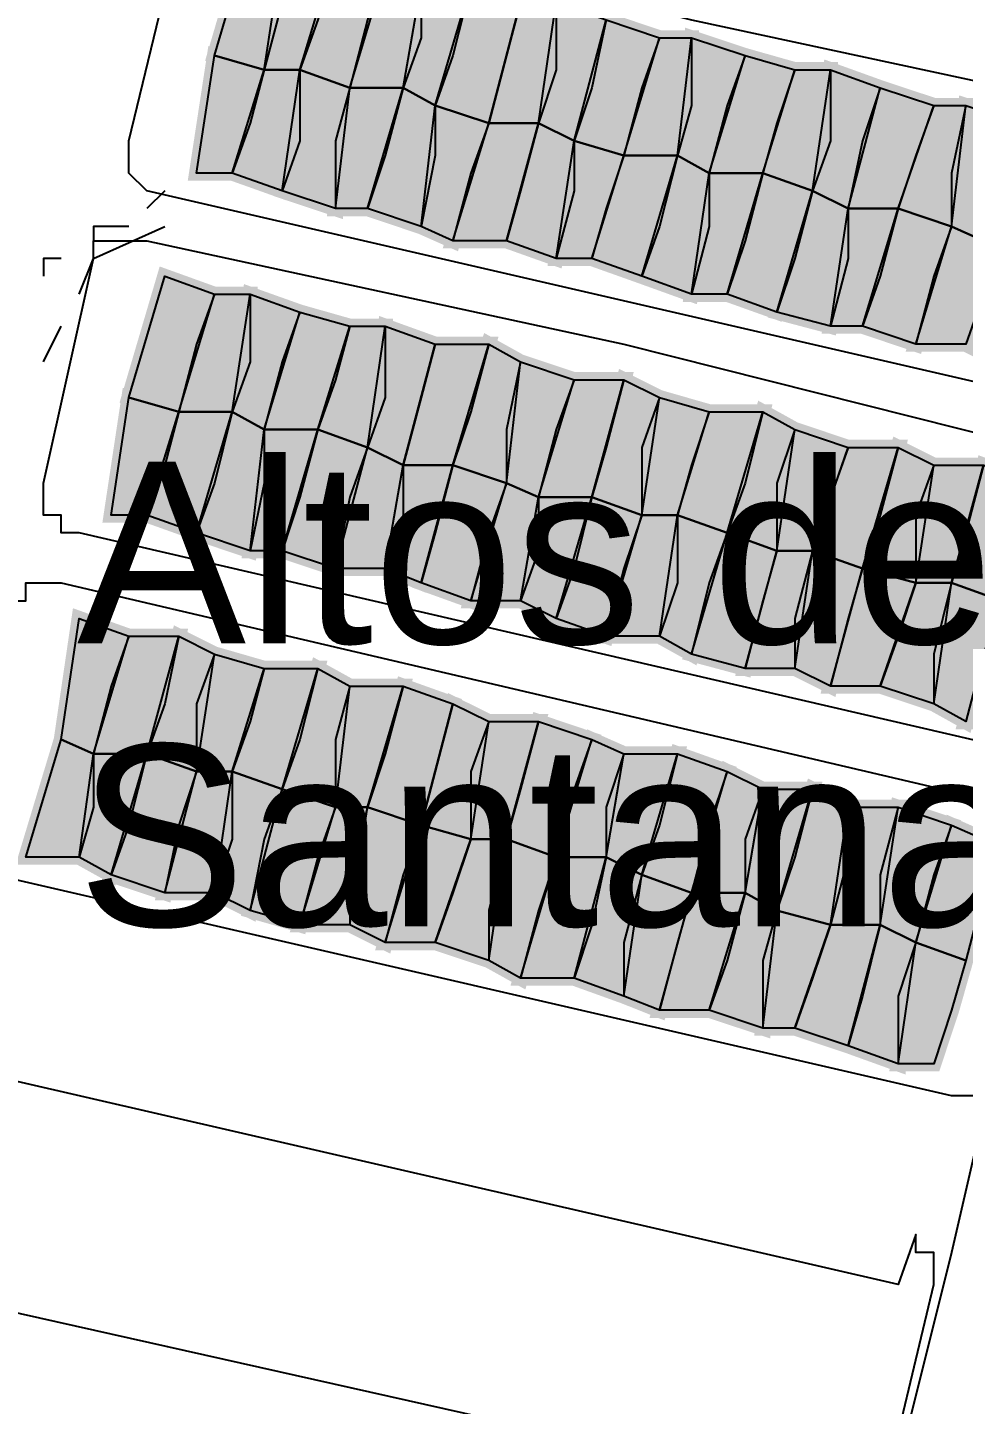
# Model space of a CAD drawing. Header units: millimetres. Extents: x -3588 to 75209, y -3737 to 38254.
# Drawn here: x 18706.2 to 18780.4, y 34117.5 to 34226.6 of the extents above; entities that cross this region are included whole.
import ezdxf

# ---------------------------------------------------------------- set-up
doc = ezdxf.new("R2010")
doc.units = ezdxf.units.MM
for name, color, linetype in [('H', 250, 'Continuous'), ('P', 253, 'Continuous'), ('T', 7, 'Continuous')]:
    doc.layers.add(name, color=color, linetype=linetype)

msp = doc.modelspace()

# ---------------------------------------------------------------- hatches: boundary and pattern name
at = {"layer": 'H', "linetype": 'Continuous'}
for points in [[(18726.628, 34232.545), (18725.22, 34222.943), (18720.995, 34224.351), (18723.812, 34233.954), (18726.628, 34232.545), (18726.628, 34232.545)], [(18730.581, 34232.545), (18727.765, 34222.943), (18725.22, 34222.943), (18726.628, 34232.545), (18730.581, 34232.545), (18730.581, 34232.545)], [(18734.534, 34231.121), (18731.99, 34221.535), (18727.765, 34222.943), (18730.581, 34232.545), (18734.534, 34231.121), (18734.534, 34231.121)], [(18737.367, 34229.713), (18735.943, 34221.535), (18731.99, 34221.535), (18734.534, 34231.121), (18737.367, 34229.713), (18737.367, 34229.713)], [(18741.32, 34229.713), (18738.775, 34220.399), (18735.943, 34221.535), (18737.367, 34229.713), (18741.32, 34229.713), (18741.32, 34229.713)], [(18745.545, 34228.304), (18742.728, 34218.99), (18738.775, 34220.399), (18741.32, 34229.713), (18745.545, 34228.304), (18745.545, 34228.304)], [(18748.089, 34228.304), (18746.953, 34218.99), (18742.728, 34218.99), (18745.545, 34228.304), (18748.089, 34228.304), (18748.089, 34228.304)], [(18752.314, 34227.184), (18749.498, 34217.582), (18746.953, 34218.99), (18748.089, 34228.304), (18752.314, 34227.184), (18752.314, 34227.184)], [(18756.267, 34225.76), (18753.739, 34216.174), (18749.498, 34217.582), (18752.314, 34227.184), (18756.267, 34225.76), (18756.267, 34225.76)], [(18759.1, 34225.76), (18757.692, 34216.174), (18753.739, 34216.174), (18756.267, 34225.76), (18759.1, 34225.76), (18759.1, 34225.76)], [(18763.053, 34224.351), (18760.508, 34214.749), (18757.692, 34216.174), (18759.1, 34225.76), (18763.053, 34224.351), (18763.053, 34224.351)], [(18725.22, 34222.943), (18722.403, 34214.749), (18719.859, 34214.749), (18720.995, 34224.351), (18725.22, 34222.943), (18725.22, 34222.943)], [(18767.278, 34222.943), (18764.461, 34214.749), (18760.508, 34214.749), (18763.053, 34224.351), (18767.278, 34222.943), (18767.278, 34222.943)], [(18727.765, 34222.943), (18726.628, 34213.629), (18722.403, 34214.749), (18725.22, 34222.943), (18727.765, 34222.943), (18727.765, 34222.943)], [(18731.99, 34221.535), (18730.581, 34212.221), (18726.628, 34213.629), (18727.765, 34222.943), (18731.99, 34221.535), (18731.99, 34221.535)], [(18769.822, 34222.943), (18768.414, 34213.629), (18764.461, 34214.749), (18767.278, 34222.943), (18769.822, 34222.943), (18769.822, 34222.943)], [(18774.063, 34221.535), (18771.231, 34212.221), (18768.414, 34213.629), (18769.822, 34222.943), (18774.063, 34221.535), (18774.063, 34221.535)], [(18735.943, 34221.535), (18733.414, 34212.221), (18730.581, 34212.221), (18731.99, 34221.535), (18735.943, 34221.535), (18735.943, 34221.535)], [(18738.775, 34220.399), (18737.367, 34210.796), (18733.414, 34212.221), (18735.943, 34221.535), (18738.775, 34220.399), (18738.775, 34220.399)], [(18778.016, 34220.399), (18775.184, 34212.221), (18771.231, 34212.221), (18774.063, 34221.535), (18778.016, 34220.399), (18778.016, 34220.399)], [(18742.728, 34218.99), (18740.184, 34209.388), (18737.367, 34210.796), (18738.775, 34220.399), (18742.728, 34218.99), (18742.728, 34218.99)], [(18780.833, 34220.399), (18779.425, 34210.796), (18775.184, 34212.221), (18778.016, 34220.399), (18780.833, 34220.399), (18780.833, 34220.399)], [(18784.786, 34218.99), (18781.969, 34209.388), (18779.425, 34210.796), (18780.833, 34220.399), (18784.786, 34218.99), (18784.786, 34218.99)], [(18746.953, 34218.99), (18744.136, 34209.388), (18740.184, 34209.388), (18742.728, 34218.99), (18746.953, 34218.99), (18746.953, 34218.99)], [(18749.498, 34217.582), (18748.089, 34207.98), (18744.136, 34209.388), (18746.953, 34218.99), (18749.498, 34217.582), (18749.498, 34217.582)], [(18753.739, 34216.174), (18750.906, 34207.98), (18748.089, 34207.98), (18749.498, 34217.582), (18753.739, 34216.174), (18753.739, 34216.174)], [(18757.692, 34216.174), (18754.859, 34206.859), (18750.906, 34207.98), (18753.739, 34216.174), (18757.692, 34216.174), (18757.692, 34216.174)], [(18760.508, 34214.749), (18759.1, 34205.435), (18754.859, 34206.859), (18757.692, 34216.174), (18760.508, 34214.749), (18760.508, 34214.749)], [(18764.461, 34214.749), (18761.644, 34205.435), (18759.1, 34205.435), (18760.508, 34214.749), (18764.461, 34214.749), (18764.461, 34214.749)], [(18768.414, 34213.629), (18765.869, 34204.027), (18761.644, 34205.435), (18764.461, 34214.749), (18768.414, 34213.629), (18768.414, 34213.629)], [(18771.231, 34212.221), (18769.822, 34202.618), (18765.869, 34204.027), (18768.414, 34213.629), (18771.231, 34212.221), (18771.231, 34212.221)], [(18775.184, 34212.221), (18772.639, 34202.618), (18769.822, 34202.618), (18771.231, 34212.221), (18775.184, 34212.221), (18775.184, 34212.221)], [(18779.425, 34210.796), (18776.592, 34201.21), (18772.639, 34202.618), (18775.184, 34212.221), (18779.425, 34210.796), (18779.425, 34210.796)], [(18781.969, 34209.388), (18780.833, 34201.21), (18776.592, 34201.21), (18779.425, 34210.796), (18781.969, 34209.388), (18781.969, 34209.388)], [(18720.995, 34205.435), (18718.45, 34195.849), (18714.209, 34197.257), (18717.042, 34206.859), (18720.995, 34205.435), (18720.995, 34205.435)], [(18723.812, 34205.435), (18722.403, 34195.849), (18718.45, 34195.849), (18720.995, 34205.435), (18723.812, 34205.435), (18723.812, 34205.435)], [(18727.765, 34204.027), (18725.22, 34194.425), (18722.403, 34195.849), (18723.812, 34205.435), (18727.765, 34204.027), (18727.765, 34204.027)], [(18731.99, 34202.618), (18729.173, 34194.425), (18725.22, 34194.425), (18727.765, 34204.027), (18731.99, 34202.618), (18731.99, 34202.618)], [(18734.534, 34202.618), (18733.414, 34193.304), (18729.173, 34194.425), (18731.99, 34202.618), (18734.534, 34202.618), (18734.534, 34202.618)], [(18738.775, 34201.21), (18735.943, 34191.896), (18733.414, 34193.304), (18734.534, 34202.618), (18738.775, 34201.21), (18738.775, 34201.21)], [(18742.728, 34201.21), (18740.184, 34191.896), (18735.943, 34191.896), (18738.775, 34201.21), (18742.728, 34201.21), (18742.728, 34201.21)], [(18745.545, 34200.074), (18744.136, 34190.472), (18740.184, 34191.896), (18742.728, 34201.21), (18745.545, 34200.074), (18745.545, 34200.074)], [(18749.498, 34198.665), (18746.953, 34189.063), (18744.136, 34190.472), (18745.545, 34200.074), (18749.498, 34198.665), (18749.498, 34198.665)], [(18753.739, 34198.665), (18750.906, 34189.063), (18746.953, 34189.063), (18749.498, 34198.665), (18753.739, 34198.665), (18753.739, 34198.665)], [(18756.267, 34197.257), (18754.859, 34187.655), (18750.906, 34189.063), (18753.739, 34198.665), (18756.267, 34197.257), (18756.267, 34197.257)], [(18718.45, 34195.849), (18715.618, 34187.655), (18713.089, 34187.655), (18714.209, 34197.257), (18718.45, 34195.849), (18718.45, 34195.849)], [(18760.508, 34195.849), (18757.692, 34187.655), (18754.859, 34187.655), (18756.267, 34197.257), (18760.508, 34195.849), (18760.508, 34195.849)], [(18722.403, 34195.849), (18719.859, 34186.535), (18715.618, 34187.655), (18718.45, 34195.849), (18722.403, 34195.849), (18722.403, 34195.849)], [(18725.22, 34194.425), (18723.812, 34185.11), (18719.859, 34186.535), (18722.403, 34195.849), (18725.22, 34194.425), (18725.22, 34194.425)], [(18764.461, 34195.849), (18761.644, 34186.535), (18757.692, 34187.655), (18760.508, 34195.849), (18764.461, 34195.849), (18764.461, 34195.849)], [(18767.278, 34194.425), (18765.869, 34185.11), (18761.644, 34186.535), (18764.461, 34195.849), (18767.278, 34194.425), (18767.278, 34194.425)], [(18729.173, 34194.425), (18726.628, 34185.11), (18723.812, 34185.11), (18725.22, 34194.425), (18729.173, 34194.425), (18729.173, 34194.425)], [(18733.414, 34193.304), (18730.581, 34183.702), (18726.628, 34185.11), (18729.173, 34194.425), (18733.414, 34193.304), (18733.414, 34193.304)], [(18771.231, 34193.304), (18768.414, 34185.11), (18765.869, 34185.11), (18767.278, 34194.425), (18771.231, 34193.304), (18771.231, 34193.304)], [(18735.943, 34191.896), (18734.534, 34183.702), (18730.581, 34183.702), (18733.414, 34193.304), (18735.943, 34191.896), (18735.943, 34191.896)], [(18775.184, 34193.304), (18772.639, 34183.702), (18768.414, 34185.11), (18771.231, 34193.304), (18775.184, 34193.304), (18775.184, 34193.304)], [(18778.016, 34191.896), (18776.592, 34182.294), (18772.639, 34183.702), (18775.184, 34193.304), (18778.016, 34191.896), (18778.016, 34191.896)], [(18740.184, 34191.896), (18737.367, 34182.294), (18734.534, 34183.702), (18735.943, 34191.896), (18740.184, 34191.896), (18740.184, 34191.896)], [(18744.136, 34190.472), (18741.32, 34180.885), (18737.367, 34182.294), (18740.184, 34191.896), (18744.136, 34190.472), (18744.136, 34190.472)], [(18781.969, 34191.896), (18779.425, 34182.294), (18776.592, 34182.294), (18778.016, 34191.896), (18781.969, 34191.896), (18781.969, 34191.896)], [(18786.194, 34190.472), (18783.378, 34180.885), (18779.425, 34182.294), (18781.969, 34191.896), (18786.194, 34190.472), (18786.194, 34190.472)], [(18746.953, 34189.063), (18745.545, 34180.885), (18741.32, 34180.885), (18744.136, 34190.472), (18746.953, 34189.063), (18746.953, 34189.063)], [(18750.906, 34189.063), (18748.089, 34179.749), (18745.545, 34180.885), (18746.953, 34189.063), (18750.906, 34189.063), (18750.906, 34189.063)], [(18754.859, 34187.655), (18752.314, 34178.341), (18748.089, 34179.749), (18750.906, 34189.063), (18754.859, 34187.655), (18754.859, 34187.655)], [(18757.692, 34187.655), (18756.267, 34178.341), (18752.314, 34178.341), (18754.859, 34187.655), (18757.692, 34187.655), (18757.692, 34187.655)], [(18761.644, 34186.535), (18759.1, 34176.932), (18756.267, 34178.341), (18757.692, 34187.655), (18761.644, 34186.535), (18761.644, 34186.535)], [(18765.869, 34185.11), (18763.053, 34175.524), (18759.1, 34176.932), (18761.644, 34186.535), (18765.869, 34185.11), (18765.869, 34185.11)], [(18768.414, 34185.11), (18767.278, 34175.524), (18763.053, 34175.524), (18765.869, 34185.11), (18768.414, 34185.11), (18768.414, 34185.11)], [(18772.639, 34183.702), (18769.822, 34174.1), (18767.278, 34175.524), (18768.414, 34185.11), (18772.639, 34183.702), (18772.639, 34183.702)], [(18776.592, 34182.294), (18774.063, 34174.1), (18769.822, 34174.1), (18772.639, 34183.702), (18776.592, 34182.294), (18776.592, 34182.294)], [(18779.425, 34182.294), (18778.016, 34172.98), (18774.063, 34174.1), (18776.592, 34182.294), (18779.425, 34182.294), (18779.425, 34182.294)], [(18783.378, 34180.885), (18780.833, 34171.571), (18778.016, 34172.98), (18779.425, 34182.294), (18783.378, 34180.885), (18783.378, 34180.885)], [(18714.209, 34178.341), (18711.665, 34168.739), (18708.848, 34170.147), (18710.257, 34179.749), (18714.209, 34178.341), (18714.209, 34178.341)], [(18718.45, 34178.341), (18715.618, 34168.739), (18711.665, 34168.739), (18714.209, 34178.341), (18718.45, 34178.341), (18718.45, 34178.341)], [(18720.995, 34176.932), (18719.859, 34167.33), (18715.618, 34168.739), (18718.45, 34178.341), (18720.995, 34176.932), (18720.995, 34176.932)], [(18725.22, 34175.524), (18722.403, 34167.33), (18719.859, 34167.33), (18720.995, 34176.932), (18725.22, 34175.524), (18725.22, 34175.524)], [(18729.173, 34175.524), (18726.628, 34166.21), (18722.403, 34167.33), (18725.22, 34175.524), (18729.173, 34175.524), (18729.173, 34175.524)], [(18731.99, 34174.1), (18730.581, 34164.786), (18726.628, 34166.21), (18729.173, 34175.524), (18731.99, 34174.1), (18731.99, 34174.1)], [(18735.943, 34174.1), (18733.414, 34164.786), (18730.581, 34164.786), (18731.99, 34174.1), (18735.943, 34174.1), (18735.943, 34174.1)], [(18740.184, 34172.98), (18737.367, 34163.377), (18733.414, 34164.786), (18735.943, 34174.1), (18740.184, 34172.98), (18740.184, 34172.98)], [(18742.728, 34171.571), (18741.32, 34161.969), (18737.367, 34163.377), (18740.184, 34172.98), (18742.728, 34171.571), (18742.728, 34171.571)], [(18746.953, 34171.571), (18744.136, 34161.969), (18741.32, 34161.969), (18742.728, 34171.571), (18746.953, 34171.571), (18746.953, 34171.571)], [(18750.906, 34170.147), (18748.089, 34160.561), (18744.136, 34161.969), (18746.953, 34171.571), (18750.906, 34170.147), (18750.906, 34170.147)], [(18711.665, 34168.739), (18710.257, 34160.561), (18706.304, 34160.561), (18708.848, 34170.147), (18711.665, 34168.739), (18711.665, 34168.739)], [(18753.739, 34168.739), (18752.314, 34160.561), (18748.089, 34160.561), (18750.906, 34170.147), (18753.739, 34168.739), (18753.739, 34168.739)], [(18715.618, 34168.739), (18713.089, 34159.424), (18710.257, 34160.561), (18711.665, 34168.739), (18715.618, 34168.739), (18715.618, 34168.739)], [(18719.859, 34167.33), (18717.042, 34158.016), (18713.089, 34159.424), (18715.618, 34168.739), (18719.859, 34167.33), (18719.859, 34167.33)], [(18757.692, 34168.739), (18754.859, 34159.424), (18752.314, 34160.561), (18753.739, 34168.739), (18757.692, 34168.739), (18757.692, 34168.739)], [(18761.644, 34167.33), (18759.1, 34158.016), (18754.859, 34159.424), (18757.692, 34168.739), (18761.644, 34167.33), (18761.644, 34167.33)], [(18722.403, 34167.33), (18720.995, 34158.016), (18717.042, 34158.016), (18719.859, 34167.33), (18722.403, 34167.33), (18722.403, 34167.33)], [(18726.628, 34166.21), (18723.812, 34156.608), (18720.995, 34158.016), (18722.403, 34167.33), (18726.628, 34166.21), (18726.628, 34166.21)], [(18764.461, 34166.21), (18763.053, 34158.016), (18759.1, 34158.016), (18761.644, 34167.33), (18764.461, 34166.21), (18764.461, 34166.21)], [(18730.581, 34164.786), (18727.765, 34155.199), (18723.812, 34156.608), (18726.628, 34166.21), (18730.581, 34164.786), (18730.581, 34164.786)], [(18768.414, 34166.21), (18765.869, 34156.608), (18763.053, 34158.016), (18764.461, 34166.21), (18768.414, 34166.21), (18768.414, 34166.21)], [(18771.231, 34164.786), (18769.822, 34155.199), (18765.869, 34156.608), (18768.414, 34166.21), (18771.231, 34164.786), (18771.231, 34164.786)], [(18733.414, 34164.786), (18731.99, 34155.199), (18727.765, 34155.199), (18730.581, 34164.786), (18733.414, 34164.786), (18733.414, 34164.786)], [(18737.367, 34163.377), (18734.534, 34153.775), (18731.99, 34155.199), (18733.414, 34164.786), (18737.367, 34163.377), (18737.367, 34163.377)], [(18775.184, 34164.786), (18774.063, 34155.199), (18769.822, 34155.199), (18771.231, 34164.786), (18775.184, 34164.786), (18775.184, 34164.786)], [(18779.425, 34163.377), (18776.592, 34153.775), (18774.063, 34155.199), (18775.184, 34164.786), (18779.425, 34163.377), (18779.425, 34163.377)], [(18741.32, 34161.969), (18738.775, 34153.775), (18734.534, 34153.775), (18737.367, 34163.377), (18741.32, 34161.969), (18741.32, 34161.969)], [(18781.969, 34161.969), (18780.833, 34152.655), (18776.592, 34153.775), (18779.425, 34163.377), (18781.969, 34161.969), (18781.969, 34161.969)], [(18744.136, 34161.969), (18742.728, 34152.655), (18738.775, 34153.775), (18741.32, 34161.969), (18744.136, 34161.969), (18744.136, 34161.969)], [(18748.089, 34160.561), (18745.545, 34151.246), (18742.728, 34152.655), (18744.136, 34161.969), (18748.089, 34160.561), (18748.089, 34160.561)], [(18752.314, 34160.561), (18749.498, 34151.246), (18745.545, 34151.246), (18748.089, 34160.561), (18752.314, 34160.561), (18752.314, 34160.561)], [(18754.859, 34159.424), (18753.739, 34149.822), (18749.498, 34151.246), (18752.314, 34160.561), (18754.859, 34159.424), (18754.859, 34159.424)], [(18759.1, 34158.016), (18756.267, 34148.414), (18753.739, 34149.822), (18754.859, 34159.424), (18759.1, 34158.016), (18759.1, 34158.016)], [(18763.053, 34158.016), (18760.508, 34148.414), (18756.267, 34148.414), (18759.1, 34158.016), (18763.053, 34158.016), (18763.053, 34158.016)], [(18765.869, 34156.608), (18764.461, 34147.006), (18760.508, 34148.414), (18763.053, 34158.016), (18765.869, 34156.608), (18765.869, 34156.608)], [(18769.822, 34155.199), (18767.278, 34147.006), (18764.461, 34147.006), (18765.869, 34156.608), (18769.822, 34155.199), (18769.822, 34155.199)], [(18774.063, 34155.199), (18771.231, 34145.885), (18767.278, 34147.006), (18769.822, 34155.199), (18774.063, 34155.199), (18774.063, 34155.199)], [(18776.592, 34153.775), (18775.184, 34144.461), (18771.231, 34145.885), (18774.063, 34155.199), (18776.592, 34153.775), (18776.592, 34153.775)], [(18780.833, 34152.655), (18778.016, 34144.461), (18775.184, 34144.461), (18776.592, 34153.775), (18780.833, 34152.655), (18780.833, 34152.655)]]:
    msp.add_hatch(color=256, dxfattribs=at).paths.add_polyline_path(points)

# ---------------------------------------------------------------- linework, layer by layer
at = {"layer": 'P'}
for points in [[(18758.812, 34227.184), (18796.917, 34218.99), (18798.341, 34218.99), (18798.341, 34217.582), (18799.749, 34217.582), (18799.749, 34216.446), (18799.749, 34215.037), (18795.508, 34197.257), (18794.1, 34197.257), (18794.1, 34196.121), (18792.964, 34196.121), (18791.555, 34196.121), (18715.618, 34213.629), (18714.209, 34215.037), (18714.209, 34216.446), (18714.209, 34217.582), (18718.162, 34233.954), (18718.162, 34235.362), (18718.162, 34236.77), (18719.571, 34236.77), (18720.995, 34236.77), (18758.812, 34227.184)], [(18726.356, 34228.592), (18724.932, 34223.231), (18720.995, 34224.351), (18723.812, 34233.954), (18726.356, 34232.545), (18726.356, 34228.592)], [(18729.173, 34227.184), (18727.765, 34223.231), (18724.932, 34223.231), (18726.356, 34232.545), (18730.581, 34232.545), (18729.173, 34227.184)], [(18733.126, 34227.184), (18731.718, 34221.807), (18727.765, 34223.231), (18730.581, 34232.545), (18734.534, 34231.121), (18733.126, 34227.184)], [(18737.367, 34225.76), (18735.943, 34221.807), (18731.718, 34221.807), (18734.534, 34231.121), (18737.367, 34230.001), (18737.367, 34225.76)], [(18739.895, 34224.351), (18738.487, 34220.399), (18735.943, 34221.807), (18737.367, 34230.001), (18741.32, 34230.001), (18739.895, 34224.351)], [(18744.136, 34224.351), (18742.728, 34218.99), (18738.487, 34220.399), (18741.32, 34230.001), (18745.257, 34228.592), (18744.136, 34224.351)], [(18748.089, 34223.231), (18746.681, 34218.99), (18742.728, 34218.99), (18745.257, 34228.592), (18748.089, 34228.592), (18748.089, 34223.231)], [(18750.906, 34221.807), (18749.498, 34217.582), (18746.681, 34218.99), (18748.089, 34228.592), (18752.042, 34227.184), (18750.906, 34221.807)], [(18754.859, 34221.807), (18753.451, 34216.446), (18749.498, 34217.582), (18752.042, 34227.184), (18756.267, 34225.76), (18754.859, 34221.807)], [(18758.812, 34220.399), (18757.692, 34216.446), (18753.451, 34216.446), (18756.267, 34225.76), (18758.812, 34225.76), (18758.812, 34220.399)], [(18761.644, 34220.399), (18760.22, 34215.037), (18757.692, 34216.446), (18758.812, 34225.76), (18763.053, 34224.351), (18761.644, 34220.399)], [(18723.812, 34218.99), (18722.403, 34215.037), (18719.571, 34215.037), (18720.995, 34224.351), (18724.932, 34223.231), (18723.812, 34218.99)], [(18765.581, 34218.99), (18764.461, 34215.037), (18760.22, 34215.037), (18763.053, 34224.351), (18767.006, 34223.231), (18765.581, 34218.99)], [(18727.765, 34217.582), (18726.356, 34213.629), (18722.403, 34215.037), (18724.932, 34223.231), (18727.765, 34223.231), (18727.765, 34217.582)], [(18730.581, 34217.582), (18730.581, 34212.221), (18726.356, 34213.629), (18727.765, 34223.231), (18731.718, 34221.807), (18730.581, 34217.582)], [(18769.822, 34217.582), (18768.414, 34213.629), (18764.461, 34215.037), (18767.006, 34223.231), (18769.822, 34223.231), (18769.822, 34217.582)], [(18772.367, 34217.582), (18771.231, 34212.221), (18768.414, 34213.629), (18769.822, 34223.231), (18773.775, 34221.807), (18772.367, 34217.582)], [(18734.534, 34216.446), (18733.126, 34212.221), (18730.581, 34212.221), (18731.718, 34221.807), (18735.943, 34221.807), (18734.534, 34216.446)], [(18738.487, 34216.446), (18737.367, 34210.796), (18733.126, 34212.221), (18735.943, 34221.807), (18738.487, 34220.399), (18738.487, 34216.446)], [(18776.592, 34216.446), (18775.184, 34212.221), (18771.231, 34212.221), (18773.775, 34221.807), (18778.016, 34220.399), (18776.592, 34216.446)], [(18741.32, 34215.037), (18739.895, 34209.676), (18737.367, 34210.796), (18738.487, 34220.399), (18742.728, 34218.99), (18741.32, 34215.037)], [(18779.425, 34215.037), (18779.425, 34210.796), (18775.184, 34212.221), (18778.016, 34220.399), (18780.545, 34220.399), (18779.425, 34215.037)], [(18783.378, 34215.037), (18781.969, 34209.676), (18779.425, 34210.796), (18780.545, 34220.399), (18784.786, 34218.99), (18783.378, 34215.037)], [(18745.257, 34213.629), (18744.136, 34209.676), (18739.895, 34209.676), (18742.728, 34218.99), (18746.681, 34218.99), (18745.257, 34213.629)], [(18749.498, 34213.629), (18748.089, 34208.268), (18744.136, 34209.676), (18746.681, 34218.99), (18749.498, 34217.582), (18749.498, 34213.629)], [(18752.042, 34212.221), (18750.906, 34208.268), (18748.089, 34208.268), (18749.498, 34217.582), (18753.451, 34216.446), (18752.042, 34212.221)], [(18756.267, 34210.796), (18754.859, 34206.859), (18750.906, 34208.268), (18753.451, 34216.446), (18757.692, 34216.446), (18756.267, 34210.796)], [(18760.22, 34210.796), (18758.812, 34205.435), (18754.859, 34206.859), (18757.692, 34216.446), (18760.22, 34215.037), (18760.22, 34210.796)], [(18763.053, 34209.676), (18761.644, 34205.435), (18758.812, 34205.435), (18760.22, 34215.037), (18764.461, 34215.037), (18763.053, 34209.676)], [(18767.006, 34208.268), (18765.581, 34204.027), (18761.644, 34205.435), (18764.461, 34215.037), (18768.414, 34213.629), (18767.006, 34208.268)], [(18717.042, 34213.629), (18715.618, 34212.221)], [(18771.231, 34208.268), (18769.822, 34202.906), (18765.581, 34204.027), (18768.414, 34213.629), (18771.231, 34212.221), (18771.231, 34208.268)], [(18773.775, 34206.859), (18772.367, 34202.906), (18769.822, 34202.906), (18771.231, 34212.221), (18775.184, 34212.221), (18773.775, 34206.859)], [(18778.016, 34206.859), (18776.592, 34201.482), (18772.367, 34202.906), (18775.184, 34212.221), (18779.425, 34210.796), (18778.016, 34206.859)], [(18710.257, 34205.435), (18711.393, 34208.268), (18717.042, 34210.796)], [(18714.209, 34210.796), (18711.393, 34210.796), (18711.393, 34209.676)], [(18781.969, 34205.435), (18780.545, 34201.482), (18776.592, 34201.482), (18779.425, 34210.796), (18781.969, 34209.676), (18781.969, 34205.435)], [(18753.451, 34201.482), (18791.555, 34191.896), (18792.964, 34190.472), (18792.964, 34189.351), (18792.964, 34187.943), (18788.739, 34171.571), (18788.739, 34170.147), (18788.739, 34169.027), (18787.33, 34169.027), (18785.906, 34169.027), (18710.257, 34186.535), (18708.848, 34186.535), (18708.848, 34187.943), (18707.44, 34187.943), (18707.44, 34189.351), (18707.44, 34190.472), (18711.393, 34208.268), (18711.393, 34209.676), (18712.801, 34209.676), (18714.209, 34209.676), (18715.618, 34209.676), (18753.451, 34201.482)], [(18708.848, 34208.268), (18707.44, 34208.268), (18707.44, 34206.859)], [(18719.571, 34201.482), (18718.162, 34196.121), (18714.209, 34197.257), (18717.042, 34206.859), (18720.995, 34205.435), (18719.571, 34201.482)], [(18723.812, 34200.074), (18722.403, 34196.121), (18718.162, 34196.121), (18720.995, 34205.435), (18723.812, 34205.435), (18723.812, 34200.074)], [(18726.356, 34200.074), (18724.932, 34194.713), (18722.403, 34196.121), (18723.812, 34205.435), (18727.765, 34204.027), (18726.356, 34200.074)], [(18730.581, 34198.665), (18729.173, 34194.713), (18724.932, 34194.713), (18727.765, 34204.027), (18731.718, 34202.906), (18730.581, 34198.665)], [(18707.44, 34200.074), (18708.848, 34202.906)], [(18734.534, 34197.257), (18733.126, 34193.304), (18729.173, 34194.713), (18731.718, 34202.906), (18734.534, 34202.906), (18734.534, 34197.257)], [(18737.367, 34197.257), (18735.943, 34191.896), (18733.126, 34193.304), (18734.534, 34202.906), (18738.487, 34201.482), (18737.367, 34197.257)], [(18741.32, 34196.121), (18739.895, 34191.896), (18735.943, 34191.896), (18738.487, 34201.482), (18742.728, 34201.482), (18741.32, 34196.121)], [(18744.136, 34194.713), (18744.136, 34190.472), (18739.895, 34191.896), (18742.728, 34201.482), (18745.257, 34200.074), (18744.136, 34194.713)], [(18748.089, 34194.713), (18746.681, 34189.351), (18744.136, 34190.472), (18745.257, 34200.074), (18749.498, 34198.665), (18748.089, 34194.713)], [(18752.042, 34193.304), (18750.906, 34189.351), (18746.681, 34189.351), (18749.498, 34198.665), (18753.451, 34198.665), (18752.042, 34193.304)], [(18754.859, 34193.304), (18754.859, 34187.943), (18750.906, 34189.351), (18753.451, 34198.665), (18756.267, 34197.257), (18754.859, 34193.304)], [(18717.042, 34191.896), (18715.618, 34187.943), (18712.801, 34187.943), (18714.209, 34197.257), (18718.162, 34196.121), (18717.042, 34191.896)], [(18758.812, 34191.896), (18757.692, 34187.943), (18754.859, 34187.943), (18756.267, 34197.257), (18760.22, 34196.121), (18758.812, 34191.896)], [(18720.995, 34190.472), (18719.571, 34186.535), (18715.618, 34187.943), (18718.162, 34196.121), (18722.403, 34196.121), (18720.995, 34190.472)], [(18724.932, 34190.472), (18723.812, 34185.11), (18719.571, 34186.535), (18722.403, 34196.121), (18724.932, 34194.713), (18724.932, 34190.472)], [(18763.053, 34190.472), (18761.644, 34186.535), (18757.692, 34187.943), (18760.22, 34196.121), (18764.461, 34196.121), (18763.053, 34190.472)], [(18765.581, 34190.472), (18765.581, 34185.11), (18761.644, 34186.535), (18764.461, 34196.121), (18767.006, 34194.713), (18765.581, 34190.472)], [(18727.765, 34189.351), (18726.356, 34185.11), (18723.812, 34185.11), (18724.932, 34194.713), (18729.173, 34194.713), (18727.765, 34189.351)], [(18731.718, 34189.351), (18730.581, 34183.702), (18726.356, 34185.11), (18729.173, 34194.713), (18733.126, 34193.304), (18731.718, 34189.351)], [(18769.822, 34189.351), (18768.414, 34185.11), (18765.581, 34185.11), (18767.006, 34194.713), (18771.231, 34193.304), (18769.822, 34189.351)], [(18735.943, 34187.943), (18734.534, 34183.702), (18730.581, 34183.702), (18733.126, 34193.304), (18735.943, 34191.896), (18735.943, 34187.943)], [(18773.775, 34187.943), (18772.367, 34183.702), (18768.414, 34185.11), (18771.231, 34193.304), (18775.184, 34193.304), (18773.775, 34187.943)], [(18776.592, 34187.943), (18776.592, 34182.582), (18772.367, 34183.702), (18775.184, 34193.304), (18778.016, 34191.896), (18776.592, 34187.943)], [(18738.487, 34186.535), (18737.367, 34182.582), (18734.534, 34183.702), (18735.943, 34191.896), (18739.895, 34191.896), (18738.487, 34186.535)], [(18742.728, 34186.535), (18741.32, 34181.157), (18737.367, 34182.582), (18739.895, 34191.896), (18744.136, 34190.472), (18742.728, 34186.535)], [(18780.545, 34186.535), (18779.425, 34182.582), (18776.592, 34182.582), (18778.016, 34191.896), (18781.969, 34191.896), (18780.545, 34186.535)], [(18784.786, 34186.535), (18783.378, 34181.157), (18779.425, 34182.582), (18781.969, 34191.896), (18785.906, 34190.472), (18784.786, 34186.535)], [(18746.681, 34185.11), (18745.257, 34181.157), (18741.32, 34181.157), (18744.136, 34190.472), (18746.681, 34189.351), (18746.681, 34185.11)], [(18749.498, 34183.702), (18748.089, 34179.749), (18745.257, 34181.157), (18746.681, 34189.351), (18750.906, 34189.351), (18749.498, 34183.702)], [(18753.451, 34183.702), (18752.042, 34178.341), (18748.089, 34179.749), (18750.906, 34189.351), (18754.859, 34187.943), (18753.451, 34183.702)], [(18757.692, 34182.582), (18756.267, 34178.341), (18752.042, 34178.341), (18754.859, 34187.943), (18757.692, 34187.943), (18757.692, 34182.582)], [(18760.22, 34182.582), (18758.812, 34176.932), (18756.267, 34178.341), (18757.692, 34187.943), (18761.644, 34186.535), (18760.22, 34182.582)], [(18764.461, 34181.157), (18763.053, 34175.796), (18758.812, 34176.932), (18761.644, 34186.535), (18765.581, 34185.11), (18764.461, 34181.157)], [(18767.006, 34179.749), (18767.006, 34175.796), (18763.053, 34175.796), (18765.581, 34185.11), (18768.414, 34185.11), (18767.006, 34179.749)], [(18771.231, 34179.749), (18769.822, 34174.388), (18767.006, 34175.796), (18768.414, 34185.11), (18772.367, 34183.702), (18771.231, 34179.749)], [(18775.184, 34178.341), (18773.775, 34174.388), (18769.822, 34174.388), (18772.367, 34183.702), (18776.592, 34182.582), (18775.184, 34178.341)], [(18704.607, 34179.749), (18704.607, 34181.157), (18706.032, 34181.157), (18706.032, 34182.582), (18707.44, 34182.582), (18708.848, 34182.582), (18784.786, 34164.786), (18784.786, 34163.377), (18785.906, 34163.377), (18785.906, 34162.257), (18785.906, 34160.833), (18781.969, 34143.053), (18781.969, 34141.932), (18780.545, 34141.932), (18779.425, 34141.932), (18703.487, 34159.424), (18702.079, 34159.424), (18702.079, 34160.833), (18700.67, 34160.833), (18700.67, 34162.257), (18700.67, 34163.377), (18704.607, 34179.749)], [(18778.016, 34176.932), (18778.016, 34172.98), (18773.775, 34174.388), (18776.592, 34182.582), (18779.425, 34182.582), (18778.016, 34176.932)], [(18781.969, 34176.932), (18780.545, 34171.571), (18778.016, 34172.98), (18779.425, 34182.582), (18783.378, 34181.157), (18781.969, 34176.932)], [(18712.801, 34174.388), (18711.393, 34169.027), (18708.848, 34170.147), (18710.257, 34179.749), (18714.209, 34178.341), (18712.801, 34174.388)], [(18717.042, 34172.98), (18715.618, 34169.027), (18711.393, 34169.027), (18714.209, 34178.341), (18718.162, 34178.341), (18717.042, 34172.98)], [(18719.571, 34172.98), (18719.571, 34167.618), (18715.618, 34169.027), (18718.162, 34178.341), (18720.995, 34176.932), (18719.571, 34172.98)], [(18723.812, 34171.571), (18722.403, 34167.618), (18719.571, 34167.618), (18720.995, 34176.932), (18724.932, 34175.796), (18723.812, 34171.571)], [(18727.765, 34170.147), (18726.356, 34166.21), (18722.403, 34167.618), (18724.932, 34175.796), (18729.173, 34175.796), (18727.765, 34170.147)], [(18730.581, 34170.147), (18730.581, 34164.786), (18726.356, 34166.21), (18729.173, 34175.796), (18731.718, 34174.388), (18730.581, 34170.147)], [(18734.534, 34169.027), (18733.126, 34164.786), (18730.581, 34164.786), (18731.718, 34174.388), (18735.943, 34174.388), (18734.534, 34169.027)], [(18738.487, 34167.618), (18737.367, 34163.377), (18733.126, 34164.786), (18735.943, 34174.388), (18739.895, 34172.98), (18738.487, 34167.618)], [(18741.32, 34167.618), (18741.32, 34162.257), (18737.367, 34163.377), (18739.895, 34172.98), (18742.728, 34171.571), (18741.32, 34167.618)], [(18745.257, 34166.21), (18744.136, 34162.257), (18741.32, 34162.257), (18742.728, 34171.571), (18746.681, 34171.571), (18745.257, 34166.21)], [(18749.498, 34166.21), (18748.089, 34160.833), (18744.136, 34162.257), (18746.681, 34171.571), (18750.906, 34170.147), (18749.498, 34166.21)], [(18711.393, 34164.786), (18710.257, 34160.833), (18706.032, 34160.833), (18708.848, 34170.147), (18711.393, 34169.027), (18711.393, 34164.786)], [(18752.042, 34164.786), (18752.042, 34160.833), (18748.089, 34160.833), (18750.906, 34170.147), (18753.451, 34169.027), (18752.042, 34164.786)], [(18714.209, 34163.377), (18712.801, 34159.424), (18710.257, 34160.833), (18711.393, 34169.027), (18715.618, 34169.027), (18714.209, 34163.377)], [(18718.162, 34163.377), (18717.042, 34158.016), (18712.801, 34159.424), (18715.618, 34169.027), (18719.571, 34167.618), (18718.162, 34163.377)], [(18756.267, 34163.377), (18754.859, 34159.424), (18752.042, 34160.833), (18753.451, 34169.027), (18757.692, 34169.027), (18756.267, 34163.377)], [(18760.22, 34163.377), (18758.812, 34158.016), (18754.859, 34159.424), (18757.692, 34169.027), (18761.644, 34167.618), (18760.22, 34163.377)], [(18722.403, 34162.257), (18720.995, 34158.016), (18717.042, 34158.016), (18719.571, 34167.618), (18722.403, 34167.618), (18722.403, 34162.257)], [(18724.932, 34162.257), (18723.812, 34156.608), (18720.995, 34158.016), (18722.403, 34167.618), (18726.356, 34166.21), (18724.932, 34162.257)], [(18763.053, 34162.257), (18763.053, 34158.016), (18758.812, 34158.016), (18761.644, 34167.618), (18764.461, 34166.21), (18763.053, 34162.257)], [(18729.173, 34160.833), (18727.765, 34155.471), (18723.812, 34156.608), (18726.356, 34166.21), (18730.581, 34164.786), (18729.173, 34160.833)], [(18767.006, 34160.833), (18765.581, 34156.608), (18763.053, 34158.016), (18764.461, 34166.21), (18768.414, 34166.21), (18767.006, 34160.833)], [(18771.231, 34160.833), (18769.822, 34155.471), (18765.581, 34156.608), (18768.414, 34166.21), (18771.231, 34164.786), (18771.231, 34160.833)], [(18731.718, 34159.424), (18731.718, 34155.471), (18727.765, 34155.471), (18730.581, 34164.786), (18733.126, 34164.786), (18731.718, 34159.424)], [(18735.943, 34159.424), (18734.534, 34154.063), (18731.718, 34155.471), (18733.126, 34164.786), (18737.367, 34163.377), (18735.943, 34159.424)], [(18773.775, 34159.424), (18773.775, 34155.471), (18769.822, 34155.471), (18771.231, 34164.786), (18775.184, 34164.786), (18773.775, 34159.424)], [(18778.016, 34159.424), (18776.592, 34154.063), (18773.775, 34155.471), (18775.184, 34164.786), (18779.425, 34163.377), (18778.016, 34159.424)], [(18739.895, 34158.016), (18738.487, 34154.063), (18734.534, 34154.063), (18737.367, 34163.377), (18741.32, 34162.257), (18739.895, 34158.016)], [(18781.969, 34158.016), (18780.545, 34152.655), (18776.592, 34154.063), (18779.425, 34163.377), (18781.969, 34162.257), (18781.969, 34158.016)], [(18742.728, 34156.608), (18742.728, 34152.655), (18738.487, 34154.063), (18741.32, 34162.257), (18744.136, 34162.257), (18742.728, 34156.608)], [(18746.681, 34156.608), (18745.257, 34151.246), (18742.728, 34152.655), (18744.136, 34162.257), (18748.089, 34160.833), (18746.681, 34156.608)], [(18750.906, 34155.471), (18749.498, 34151.246), (18745.257, 34151.246), (18748.089, 34160.833), (18752.042, 34160.833), (18750.906, 34155.471)], [(18753.451, 34154.063), (18753.451, 34149.822), (18749.498, 34151.246), (18752.042, 34160.833), (18754.859, 34159.424), (18753.451, 34154.063)], [(18757.692, 34154.063), (18756.267, 34148.702), (18753.451, 34149.822), (18754.859, 34159.424), (18758.812, 34158.016), (18757.692, 34154.063)], [(18761.644, 34152.655), (18760.22, 34148.702), (18756.267, 34148.702), (18758.812, 34158.016), (18763.053, 34158.016), (18761.644, 34152.655)], [(18764.461, 34152.655), (18764.461, 34147.294), (18760.22, 34148.702), (18763.053, 34158.016), (18765.581, 34156.608), (18764.461, 34152.655)], [(18768.414, 34151.246), (18767.006, 34147.294), (18764.461, 34147.294), (18765.581, 34156.608), (18769.822, 34155.471), (18768.414, 34151.246)], [(18772.367, 34149.822), (18771.231, 34145.885), (18767.006, 34147.294), (18769.822, 34155.471), (18773.775, 34155.471), (18772.367, 34149.822)], [(18775.184, 34149.822), (18775.184, 34144.461), (18771.231, 34145.885), (18773.775, 34155.471), (18776.592, 34154.063), (18775.184, 34149.822)], [(18779.425, 34148.702), (18778.016, 34144.461), (18775.184, 34144.461), (18776.592, 34154.063), (18780.545, 34152.655), (18779.425, 34148.702)], [(18773.775, 34109.173), (18778.016, 34126.969), (18778.016, 34128.377), (18778.016, 34129.497), (18776.592, 34129.497), (18776.592, 34130.922), (18775.184, 34126.969), (18699.246, 34144.461), (18700.67, 34148.702), (18699.246, 34148.702), (18697.838, 34148.702), (18697.838, 34147.294), (18696.717, 34147.294), (18696.717, 34145.885), (18695.293, 34137.691)], [(18781.969, 34143.053), (18781.969, 34140.508), (18779.425, 34129.497), (18772.367, 34101.283), (18765.581, 34072.764), (18760.22, 34049.623), (18756.267, 34033.523), (18754.859, 34023.937), (18753.451, 34019.984), (18749.498, 34013.198), (18742.728, 34003.612), (18730.581, 33990.057), (18718.162, 33980.455), (18703.487, 33966.9), (18695.293, 33957.586), (18693.885, 33950.816), (18693.885, 33934.444), (18695.293, 33922.313), (18697.838, 33911.575), (18697.838, 33908.758)], [(18693.885, 34124.136), (18695.293, 34126.969), (18768.414, 34110.597), (18768.414, 34106.644)]]:
    msp.add_lwpolyline(points, dxfattribs=at)
at = {"layer": 'P', "const_width": 1.2}
for points in [[(18726.356, 34228.592), (18724.932, 34223.231), (18720.995, 34224.351), (18723.812, 34233.954), (18726.356, 34232.545), (18726.356, 34228.592)], [(18729.173, 34227.184), (18727.765, 34223.231), (18724.932, 34223.231), (18726.356, 34232.545), (18730.581, 34232.545), (18729.173, 34227.184)], [(18733.126, 34227.184), (18731.718, 34221.807), (18727.765, 34223.231), (18730.581, 34232.545), (18734.534, 34231.121), (18733.126, 34227.184)], [(18737.367, 34225.76), (18735.943, 34221.807), (18731.718, 34221.807), (18734.534, 34231.121), (18737.367, 34230.001), (18737.367, 34225.76)], [(18739.895, 34224.351), (18738.487, 34220.399), (18735.943, 34221.807), (18737.367, 34230.001), (18741.32, 34230.001), (18739.895, 34224.351)], [(18744.136, 34224.351), (18742.728, 34218.99), (18738.487, 34220.399), (18741.32, 34230.001), (18745.257, 34228.592), (18744.136, 34224.351)], [(18748.089, 34223.231), (18746.681, 34218.99), (18742.728, 34218.99), (18745.257, 34228.592), (18748.089, 34228.592), (18748.089, 34223.231)], [(18750.906, 34221.807), (18749.498, 34217.582), (18746.681, 34218.99), (18748.089, 34228.592), (18752.042, 34227.184), (18750.906, 34221.807)], [(18754.859, 34221.807), (18753.451, 34216.446), (18749.498, 34217.582), (18752.042, 34227.184), (18756.267, 34225.76), (18754.859, 34221.807)], [(18761.644, 34220.399), (18760.22, 34215.037), (18757.692, 34216.446), (18758.812, 34225.76), (18763.053, 34224.351), (18761.644, 34220.399)], [(18758.812, 34220.399), (18757.692, 34216.446), (18753.451, 34216.446), (18756.267, 34225.76), (18758.812, 34225.76), (18758.812, 34220.399)], [(18723.812, 34218.99), (18722.403, 34215.037), (18719.571, 34215.037), (18720.995, 34224.351), (18724.932, 34223.231), (18723.812, 34218.99)], [(18765.581, 34218.99), (18764.461, 34215.037), (18760.22, 34215.037), (18763.053, 34224.351), (18767.006, 34223.231), (18765.581, 34218.99)], [(18727.765, 34217.582), (18726.356, 34213.629), (18722.403, 34215.037), (18724.932, 34223.231), (18727.765, 34223.231), (18727.765, 34217.582)], [(18730.581, 34217.582), (18730.581, 34212.221), (18726.356, 34213.629), (18727.765, 34223.231), (18731.718, 34221.807), (18730.581, 34217.582)], [(18769.822, 34217.582), (18768.414, 34213.629), (18764.461, 34215.037), (18767.006, 34223.231), (18769.822, 34223.231), (18769.822, 34217.582)], [(18772.367, 34217.582), (18771.231, 34212.221), (18768.414, 34213.629), (18769.822, 34223.231), (18773.775, 34221.807), (18772.367, 34217.582)], [(18734.534, 34216.446), (18733.126, 34212.221), (18730.581, 34212.221), (18731.718, 34221.807), (18735.943, 34221.807), (18734.534, 34216.446)], [(18738.487, 34216.446), (18737.367, 34210.796), (18733.126, 34212.221), (18735.943, 34221.807), (18738.487, 34220.399), (18738.487, 34216.446)], [(18776.592, 34216.446), (18775.184, 34212.221), (18771.231, 34212.221), (18773.775, 34221.807), (18778.016, 34220.399), (18776.592, 34216.446)], [(18741.32, 34215.037), (18739.895, 34209.676), (18737.367, 34210.796), (18738.487, 34220.399), (18742.728, 34218.99), (18741.32, 34215.037)], [(18783.378, 34215.037), (18781.969, 34209.676), (18779.425, 34210.796), (18780.545, 34220.399), (18784.786, 34218.99), (18783.378, 34215.037)], [(18779.425, 34215.037), (18779.425, 34210.796), (18775.184, 34212.221), (18778.016, 34220.399), (18780.545, 34220.399), (18779.425, 34215.037)], [(18745.257, 34213.629), (18744.136, 34209.676), (18739.895, 34209.676), (18742.728, 34218.99), (18746.681, 34218.99), (18745.257, 34213.629)], [(18749.498, 34213.629), (18748.089, 34208.268), (18744.136, 34209.676), (18746.681, 34218.99), (18749.498, 34217.582), (18749.498, 34213.629)], [(18752.042, 34212.221), (18750.906, 34208.268), (18748.089, 34208.268), (18749.498, 34217.582), (18753.451, 34216.446), (18752.042, 34212.221)], [(18756.267, 34210.796), (18754.859, 34206.859), (18750.906, 34208.268), (18753.451, 34216.446), (18757.692, 34216.446), (18756.267, 34210.796)], [(18760.22, 34210.796), (18758.812, 34205.435), (18754.859, 34206.859), (18757.692, 34216.446), (18760.22, 34215.037), (18760.22, 34210.796)], [(18763.053, 34209.676), (18761.644, 34205.435), (18758.812, 34205.435), (18760.22, 34215.037), (18764.461, 34215.037), (18763.053, 34209.676)], [(18767.006, 34208.268), (18765.581, 34204.027), (18761.644, 34205.435), (18764.461, 34215.037), (18768.414, 34213.629), (18767.006, 34208.268)], [(18771.231, 34208.268), (18769.822, 34202.906), (18765.581, 34204.027), (18768.414, 34213.629), (18771.231, 34212.221), (18771.231, 34208.268)], [(18773.775, 34206.859), (18772.367, 34202.906), (18769.822, 34202.906), (18771.231, 34212.221), (18775.184, 34212.221), (18773.775, 34206.859)], [(18778.016, 34206.859), (18776.592, 34201.482), (18772.367, 34202.906), (18775.184, 34212.221), (18779.425, 34210.796), (18778.016, 34206.859)], [(18781.969, 34205.435), (18780.545, 34201.482), (18776.592, 34201.482), (18779.425, 34210.796), (18781.969, 34209.676), (18781.969, 34205.435)], [(18784.786, 34204.027), (18783.378, 34200.074), (18780.545, 34201.482), (18781.969, 34209.676), (18785.906, 34209.676), (18784.786, 34204.027)], [(18719.571, 34201.482), (18718.162, 34196.121), (18714.209, 34197.257), (18717.042, 34206.859), (18720.995, 34205.435), (18719.571, 34201.482)], [(18723.812, 34200.074), (18722.403, 34196.121), (18718.162, 34196.121), (18720.995, 34205.435), (18723.812, 34205.435), (18723.812, 34200.074)], [(18726.356, 34200.074), (18724.932, 34194.713), (18722.403, 34196.121), (18723.812, 34205.435), (18727.765, 34204.027), (18726.356, 34200.074)], [(18730.581, 34198.665), (18729.173, 34194.713), (18724.932, 34194.713), (18727.765, 34204.027), (18731.718, 34202.906), (18730.581, 34198.665)], [(18737.367, 34197.257), (18735.943, 34191.896), (18733.126, 34193.304), (18734.534, 34202.906), (18738.487, 34201.482), (18737.367, 34197.257)], [(18734.534, 34197.257), (18733.126, 34193.304), (18729.173, 34194.713), (18731.718, 34202.906), (18734.534, 34202.906), (18734.534, 34197.257)], [(18741.32, 34196.121), (18739.895, 34191.896), (18735.943, 34191.896), (18738.487, 34201.482), (18742.728, 34201.482), (18741.32, 34196.121)], [(18744.136, 34194.713), (18744.136, 34190.472), (18739.895, 34191.896), (18742.728, 34201.482), (18745.257, 34200.074), (18744.136, 34194.713)], [(18748.089, 34194.713), (18746.681, 34189.351), (18744.136, 34190.472), (18745.257, 34200.074), (18749.498, 34198.665), (18748.089, 34194.713)], [(18752.042, 34193.304), (18750.906, 34189.351), (18746.681, 34189.351), (18749.498, 34198.665), (18753.451, 34198.665), (18752.042, 34193.304)], [(18754.859, 34193.304), (18754.859, 34187.943), (18750.906, 34189.351), (18753.451, 34198.665), (18756.267, 34197.257), (18754.859, 34193.304)], [(18717.042, 34191.896), (18715.618, 34187.943), (18712.801, 34187.943), (18714.209, 34197.257), (18718.162, 34196.121), (18717.042, 34191.896)], [(18758.812, 34191.896), (18757.692, 34187.943), (18754.859, 34187.943), (18756.267, 34197.257), (18760.22, 34196.121), (18758.812, 34191.896)], [(18720.995, 34190.472), (18719.571, 34186.535), (18715.618, 34187.943), (18718.162, 34196.121), (18722.403, 34196.121), (18720.995, 34190.472)], [(18724.932, 34190.472), (18723.812, 34185.11), (18719.571, 34186.535), (18722.403, 34196.121), (18724.932, 34194.713), (18724.932, 34190.472)], [(18763.053, 34190.472), (18761.644, 34186.535), (18757.692, 34187.943), (18760.22, 34196.121), (18764.461, 34196.121), (18763.053, 34190.472)], [(18765.581, 34190.472), (18765.581, 34185.11), (18761.644, 34186.535), (18764.461, 34196.121), (18767.006, 34194.713), (18765.581, 34190.472)], [(18727.765, 34189.351), (18726.356, 34185.11), (18723.812, 34185.11), (18724.932, 34194.713), (18729.173, 34194.713), (18727.765, 34189.351)], [(18731.718, 34189.351), (18730.581, 34183.702), (18726.356, 34185.11), (18729.173, 34194.713), (18733.126, 34193.304), (18731.718, 34189.351)], [(18769.822, 34189.351), (18768.414, 34185.11), (18765.581, 34185.11), (18767.006, 34194.713), (18771.231, 34193.304), (18769.822, 34189.351)], [(18735.943, 34187.943), (18734.534, 34183.702), (18730.581, 34183.702), (18733.126, 34193.304), (18735.943, 34191.896), (18735.943, 34187.943)], [(18773.775, 34187.943), (18772.367, 34183.702), (18768.414, 34185.11), (18771.231, 34193.304), (18775.184, 34193.304), (18773.775, 34187.943)], [(18776.592, 34187.943), (18776.592, 34182.582), (18772.367, 34183.702), (18775.184, 34193.304), (18778.016, 34191.896), (18776.592, 34187.943)], [(18742.728, 34186.535), (18741.32, 34181.157), (18737.367, 34182.582), (18739.895, 34191.896), (18744.136, 34190.472), (18742.728, 34186.535)], [(18784.786, 34186.535), (18783.378, 34181.157), (18779.425, 34182.582), (18781.969, 34191.896), (18785.906, 34190.472), (18784.786, 34186.535)], [(18738.487, 34186.535), (18737.367, 34182.582), (18734.534, 34183.702), (18735.943, 34191.896), (18739.895, 34191.896), (18738.487, 34186.535)], [(18780.545, 34186.535), (18779.425, 34182.582), (18776.592, 34182.582), (18778.016, 34191.896), (18781.969, 34191.896), (18780.545, 34186.535)], [(18746.681, 34185.11), (18745.257, 34181.157), (18741.32, 34181.157), (18744.136, 34190.472), (18746.681, 34189.351), (18746.681, 34185.11)], [(18749.498, 34183.702), (18748.089, 34179.749), (18745.257, 34181.157), (18746.681, 34189.351), (18750.906, 34189.351), (18749.498, 34183.702)], [(18753.451, 34183.702), (18752.042, 34178.341), (18748.089, 34179.749), (18750.906, 34189.351), (18754.859, 34187.943), (18753.451, 34183.702)], [(18757.692, 34182.582), (18756.267, 34178.341), (18752.042, 34178.341), (18754.859, 34187.943), (18757.692, 34187.943), (18757.692, 34182.582)], [(18760.22, 34182.582), (18758.812, 34176.932), (18756.267, 34178.341), (18757.692, 34187.943), (18761.644, 34186.535), (18760.22, 34182.582)], [(18764.461, 34181.157), (18763.053, 34175.796), (18758.812, 34176.932), (18761.644, 34186.535), (18765.581, 34185.11), (18764.461, 34181.157)], [(18767.006, 34179.749), (18767.006, 34175.796), (18763.053, 34175.796), (18765.581, 34185.11), (18768.414, 34185.11), (18767.006, 34179.749)], [(18771.231, 34179.749), (18769.822, 34174.388), (18767.006, 34175.796), (18768.414, 34185.11), (18772.367, 34183.702), (18771.231, 34179.749)], [(18775.184, 34178.341), (18773.775, 34174.388), (18769.822, 34174.388), (18772.367, 34183.702), (18776.592, 34182.582), (18775.184, 34178.341)], [(18778.016, 34176.932), (18778.016, 34172.98), (18773.775, 34174.388), (18776.592, 34182.582), (18779.425, 34182.582), (18778.016, 34176.932)], [(18781.969, 34176.932), (18780.545, 34171.571), (18778.016, 34172.98), (18779.425, 34182.582), (18783.378, 34181.157), (18781.969, 34176.932)], [(18785.906, 34175.796), (18784.786, 34171.571), (18780.545, 34171.571), (18783.378, 34181.157), (18787.33, 34181.157), (18785.906, 34175.796)], [(18712.801, 34174.388), (18711.393, 34169.027), (18708.848, 34170.147), (18710.257, 34179.749), (18714.209, 34178.341), (18712.801, 34174.388)], [(18717.042, 34172.98), (18715.618, 34169.027), (18711.393, 34169.027), (18714.209, 34178.341), (18718.162, 34178.341), (18717.042, 34172.98)], [(18719.571, 34172.98), (18719.571, 34167.618), (18715.618, 34169.027), (18718.162, 34178.341), (18720.995, 34176.932), (18719.571, 34172.98)], [(18723.812, 34171.571), (18722.403, 34167.618), (18719.571, 34167.618), (18720.995, 34176.932), (18724.932, 34175.796), (18723.812, 34171.571)], [(18727.765, 34170.147), (18726.356, 34166.21), (18722.403, 34167.618), (18724.932, 34175.796), (18729.173, 34175.796), (18727.765, 34170.147)], [(18730.581, 34170.147), (18730.581, 34164.786), (18726.356, 34166.21), (18729.173, 34175.796), (18731.718, 34174.388), (18730.581, 34170.147)], [(18734.534, 34169.027), (18733.126, 34164.786), (18730.581, 34164.786), (18731.718, 34174.388), (18735.943, 34174.388), (18734.534, 34169.027)], [(18738.487, 34167.618), (18737.367, 34163.377), (18733.126, 34164.786), (18735.943, 34174.388), (18739.895, 34172.98), (18738.487, 34167.618)], [(18741.32, 34167.618), (18741.32, 34162.257), (18737.367, 34163.377), (18739.895, 34172.98), (18742.728, 34171.571), (18741.32, 34167.618)], [(18745.257, 34166.21), (18744.136, 34162.257), (18741.32, 34162.257), (18742.728, 34171.571), (18746.681, 34171.571), (18745.257, 34166.21)], [(18749.498, 34166.21), (18748.089, 34160.833), (18744.136, 34162.257), (18746.681, 34171.571), (18750.906, 34170.147), (18749.498, 34166.21)], [(18711.393, 34164.786), (18710.257, 34160.833), (18706.032, 34160.833), (18708.848, 34170.147), (18711.393, 34169.027), (18711.393, 34164.786)], [(18752.042, 34164.786), (18752.042, 34160.833), (18748.089, 34160.833), (18750.906, 34170.147), (18753.451, 34169.027), (18752.042, 34164.786)], [(18718.162, 34163.377), (18717.042, 34158.016), (18712.801, 34159.424), (18715.618, 34169.027), (18719.571, 34167.618), (18718.162, 34163.377)], [(18760.22, 34163.377), (18758.812, 34158.016), (18754.859, 34159.424), (18757.692, 34169.027), (18761.644, 34167.618), (18760.22, 34163.377)], [(18714.209, 34163.377), (18712.801, 34159.424), (18710.257, 34160.833), (18711.393, 34169.027), (18715.618, 34169.027), (18714.209, 34163.377)], [(18756.267, 34163.377), (18754.859, 34159.424), (18752.042, 34160.833), (18753.451, 34169.027), (18757.692, 34169.027), (18756.267, 34163.377)], [(18722.403, 34162.257), (18720.995, 34158.016), (18717.042, 34158.016), (18719.571, 34167.618), (18722.403, 34167.618), (18722.403, 34162.257)], [(18724.932, 34162.257), (18723.812, 34156.608), (18720.995, 34158.016), (18722.403, 34167.618), (18726.356, 34166.21), (18724.932, 34162.257)], [(18763.053, 34162.257), (18763.053, 34158.016), (18758.812, 34158.016), (18761.644, 34167.618), (18764.461, 34166.21), (18763.053, 34162.257)], [(18729.173, 34160.833), (18727.765, 34155.471), (18723.812, 34156.608), (18726.356, 34166.21), (18730.581, 34164.786), (18729.173, 34160.833)], [(18767.006, 34160.833), (18765.581, 34156.608), (18763.053, 34158.016), (18764.461, 34166.21), (18768.414, 34166.21), (18767.006, 34160.833)], [(18771.231, 34160.833), (18769.822, 34155.471), (18765.581, 34156.608), (18768.414, 34166.21), (18771.231, 34164.786), (18771.231, 34160.833)], [(18731.718, 34159.424), (18731.718, 34155.471), (18727.765, 34155.471), (18730.581, 34164.786), (18733.126, 34164.786), (18731.718, 34159.424)], [(18735.943, 34159.424), (18734.534, 34154.063), (18731.718, 34155.471), (18733.126, 34164.786), (18737.367, 34163.377), (18735.943, 34159.424)], [(18773.775, 34159.424), (18773.775, 34155.471), (18769.822, 34155.471), (18771.231, 34164.786), (18775.184, 34164.786), (18773.775, 34159.424)], [(18778.016, 34159.424), (18776.592, 34154.063), (18773.775, 34155.471), (18775.184, 34164.786), (18779.425, 34163.377), (18778.016, 34159.424)], [(18739.895, 34158.016), (18738.487, 34154.063), (18734.534, 34154.063), (18737.367, 34163.377), (18741.32, 34162.257), (18739.895, 34158.016)], [(18781.969, 34158.016), (18780.545, 34152.655), (18776.592, 34154.063), (18779.425, 34163.377), (18781.969, 34162.257), (18781.969, 34158.016)], [(18742.728, 34156.608), (18742.728, 34152.655), (18738.487, 34154.063), (18741.32, 34162.257), (18744.136, 34162.257), (18742.728, 34156.608)], [(18746.681, 34156.608), (18745.257, 34151.246), (18742.728, 34152.655), (18744.136, 34162.257), (18748.089, 34160.833), (18746.681, 34156.608)], [(18750.906, 34155.471), (18749.498, 34151.246), (18745.257, 34151.246), (18748.089, 34160.833), (18752.042, 34160.833), (18750.906, 34155.471)], [(18753.451, 34154.063), (18753.451, 34149.822), (18749.498, 34151.246), (18752.042, 34160.833), (18754.859, 34159.424), (18753.451, 34154.063)], [(18757.692, 34154.063), (18756.267, 34148.702), (18753.451, 34149.822), (18754.859, 34159.424), (18758.812, 34158.016), (18757.692, 34154.063)], [(18764.461, 34152.655), (18764.461, 34147.294), (18760.22, 34148.702), (18763.053, 34158.016), (18765.581, 34156.608), (18764.461, 34152.655)], [(18761.644, 34152.655), (18760.22, 34148.702), (18756.267, 34148.702), (18758.812, 34158.016), (18763.053, 34158.016), (18761.644, 34152.655)], [(18768.414, 34151.246), (18767.006, 34147.294), (18764.461, 34147.294), (18765.581, 34156.608), (18769.822, 34155.471), (18768.414, 34151.246)], [(18772.367, 34149.822), (18771.231, 34145.885), (18767.006, 34147.294), (18769.822, 34155.471), (18773.775, 34155.471), (18772.367, 34149.822)], [(18775.184, 34149.822), (18775.184, 34144.461), (18771.231, 34145.885), (18773.775, 34155.471), (18776.592, 34154.063), (18775.184, 34149.822)], [(18779.425, 34148.702), (18778.016, 34144.461), (18775.184, 34144.461), (18776.592, 34154.063), (18780.545, 34152.655), (18779.425, 34148.702)]]:
    msp.add_lwpolyline(points, dxfattribs=at)

# ---------------------------------------------------------------- texts
at = {"layer": 'T', "char_height": 14.40334, "attachment_point": 1}
for s, insert in [('{\\fArial|b0|i0|c0|p18;Altos de}', (18710.081, 34192.168)), ('{\\fArial|b0|i0|c0|p18;Santana}', (18710.081, 34169.763))]:
    msp.add_mtext(s, dxfattribs=dict(at, insert=insert))

doc.saveas('drawing.dxf')
